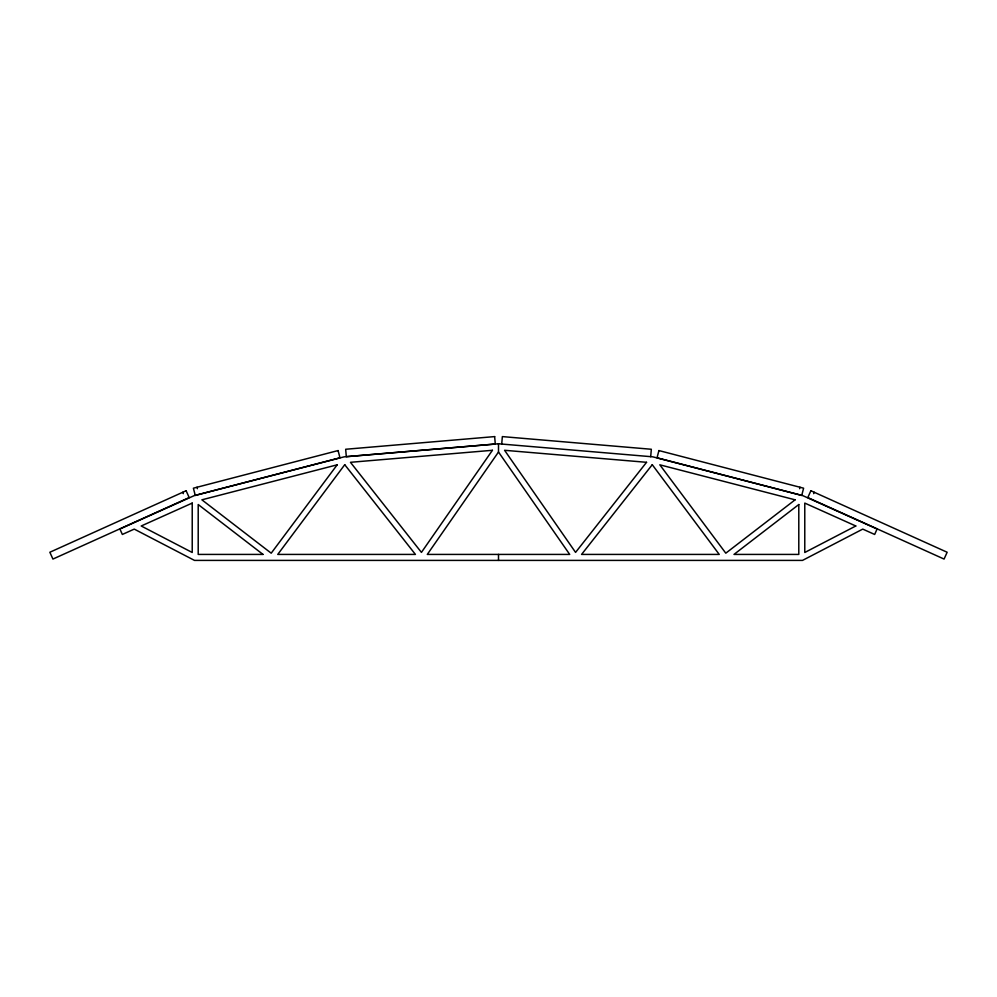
<?xml version="1.0" encoding="UTF-8"?>
<svg xmlns="http://www.w3.org/2000/svg" width="997" height="997" viewBox="0 0 997 997"><rect width="100%" height="100%" fill="white"/><g stroke="black" fill="none" stroke-linecap="round" stroke-linejoin="round"><path stroke-width="1.5" d="M501.715 444.051L502.351 436.599L651.328 449.261L650.692 456.713M799.619 488.692L799.993 487.246M813.677 493.652L814.287 492.294M498.5 452.015L427.302 554.419L569.698 554.419L498.5 452.015L498.5 443.777L652.836 456.838L802.772 495.634L877.098 528.996L874.656 534.454L862.754 529.108L802.51 560.401L194.49 560.401L134.246 529.108L122.344 534.454L119.902 528.996L194.228 495.634L344.164 456.838L498.5 443.777M182.713 492.294L183.323 493.652M197.007 487.246L197.381 488.692M498.5 554.419L498.5 560.401M658.917 450.569L657.035 457.797L801.738 495.422L803.607 488.194L658.917 450.569M810.873 490.748L807.807 497.565L944.072 559.068L947.15 552.251L810.873 490.748M492.418 450.295L421.432 552.388L350.458 462.309L492.418 450.295M337.185 464.814L271.209 553.185L201.893 499.821L337.185 464.814M344.738 464.702L277.764 554.419L415.425 554.419L344.738 464.702M646.542 462.309L575.568 552.388L504.582 450.295L646.542 462.309M652.262 464.702L581.575 554.419L719.236 554.419L652.262 464.702M795.108 499.821L725.791 553.185L659.815 464.814L795.108 499.821M798.796 504.532L733.991 554.419L798.796 554.419L798.796 504.532M855.787 525.992L804.778 552.488L804.778 503.086L855.787 525.992M186.127 490.748L49.85 552.251L52.928 559.068L189.193 497.565L186.127 490.748M192.222 503.086L141.213 525.992L192.222 552.488L192.222 503.086M338.083 450.569L193.393 488.194L195.262 495.422L339.965 457.797L338.083 450.569M494.649 436.599L345.672 449.261L346.308 456.713L495.285 444.051L494.649 436.599M263.009 554.419L198.204 554.419L198.204 504.532L263.009 554.419"/></g></svg>
